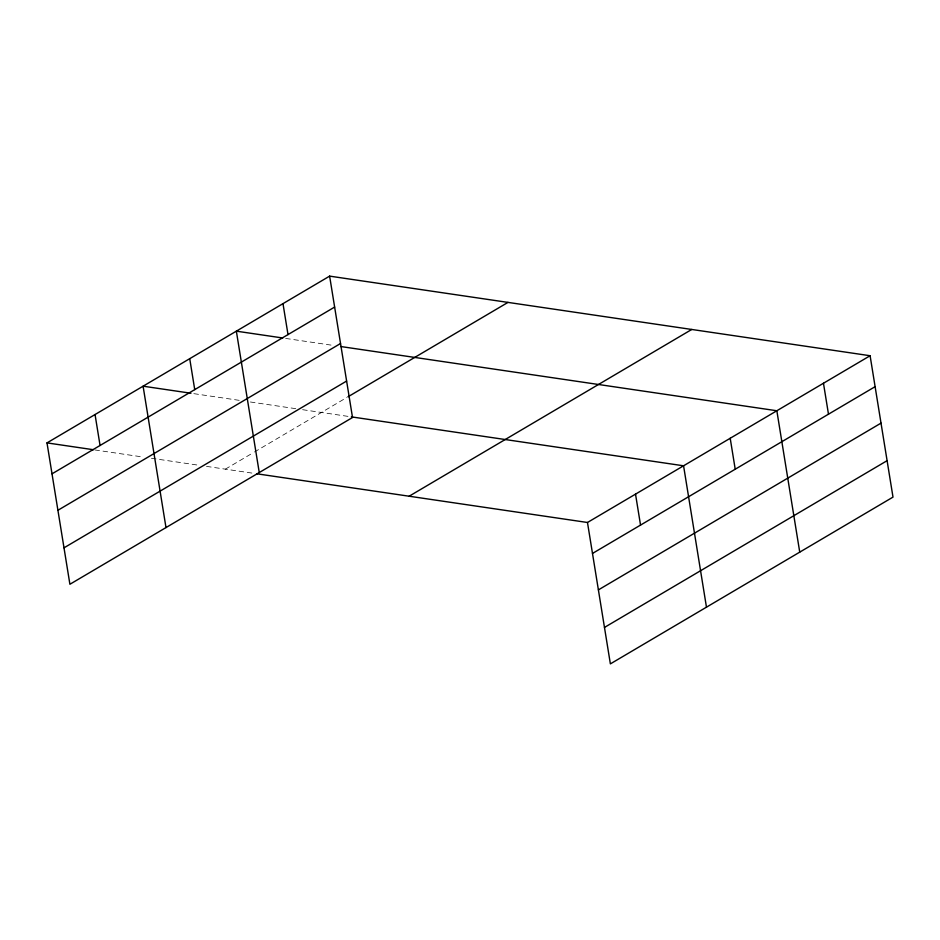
<?xml version="1.0" encoding="UTF-8"?>
<svg xmlns="http://www.w3.org/2000/svg" width="940" height="940" viewBox="0 0 940 940"><rect width="100%" height="100%" fill="white"/><g stroke="black" fill="none" stroke-linecap="round" stroke-linejoin="round"><path stroke-width="0.7" stroke-dasharray="4.7 3.53" d="M225.353 469.154L253.177 452.739M254.435 451.999L346.66 397.585M285.654 338.423L333.512 345.462M193.84 393.66L240.241 400.499M250.393 401.991L296.793 408.829M302.598 409.687L349.939 416.655M94.858 449.943L142.704 456.981M151.411 458.262L199.257 465.312M206.506 466.381L253.847 473.349"/><path stroke-width="1.41" d="M329.623 276.125L352.524 417.513L69.901 584.269L47 442.893L329.623 276.125L870.099 355.731L893 497.107L610.377 663.875L587.476 522.487L870.099 355.731M52.017 473.831L334.628 307.075M57.916 510.279L340.538 343.511M64.002 547.832L346.613 381.064M347.918 396.845L507.976 302.398M409.123 496.226L691.746 329.458M592.494 553.437L875.116 386.669M598.392 589.885L881.015 423.118M604.479 627.427L887.102 460.671M282.752 337.989L236.351 331.162L259.252 472.538M340.762 346.531L776.84 410.757L799.74 552.144M190.938 393.237L143.091 386.187L165.992 527.575M351.36 416.866L683.568 465.794L706.469 607.17M47 442.893L93.401 449.72M256.702 473.772L587.476 522.487M823.464 383.238L828.481 414.188M730.204 438.275L735.221 469.224M635.522 494.146L640.539 525.084M282.987 303.644L288.004 334.581M189.727 358.669L194.733 389.618M95.046 414.54L100.063 445.49"/></g></svg>
